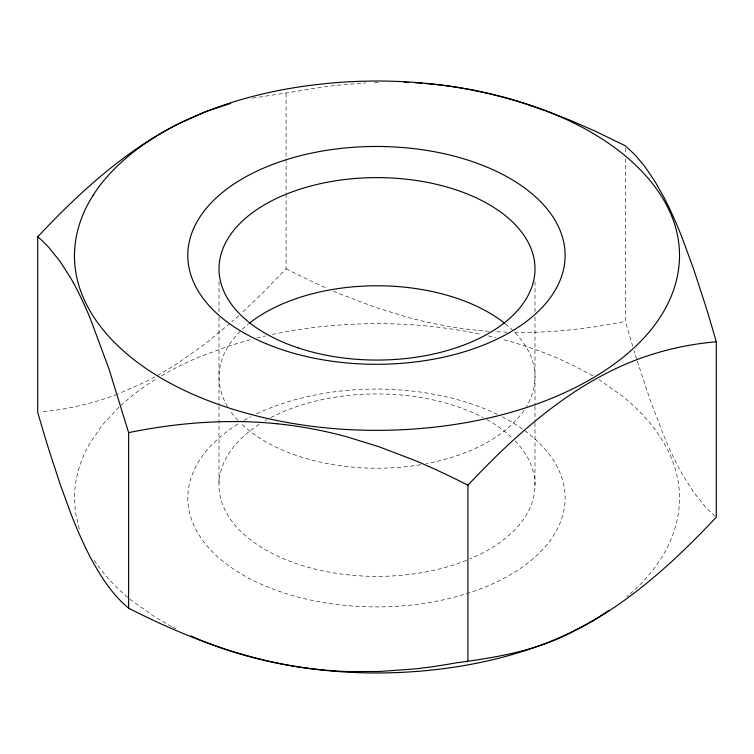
<?xml version="1.0" encoding="UTF-8"?>
<svg xmlns="http://www.w3.org/2000/svg" width="754" height="754" viewBox="0 0 754 754"><rect width="100%" height="100%" fill="white"/><g stroke="black" fill="none" stroke-linecap="round" stroke-linejoin="round"><path stroke-width="0.57" stroke-dasharray="3.77 2.83" d="M286.086 193.967L286.086 268.801L262.665 292.929L242.157 312.552M119 407.037L102.205 425.162L89.283 444.313A306.991 177.237 0 0 0 74.476 498.319L75.353 512.023L79.519 530.137M120.602 405.595L132.233 395.652A306.991 177.237 0 0 1 157.595 378.103M238.707 315.7L231.789 321.873M630.184 593.898C643.812 581.994 655.81 568.092 664.717 552.296A306.991 177.237 0 0 0 679.524 498.29C679.637 479.374 674.048 460.722 664.726 444.342A306.991 177.237 0 0 0 621.73 395.633L599.194 379.714M230.017 323.391L205.361 343.645L179.235 362.231A368.037 212.487 -60 0 1 144.551 382.259L118.425 393.833M626.876 596.744L628.582 595.34M117.332 394.238C92.865 403.654 67.068 409.365 41.008 411.891M250.309 339.649L229.15 345.879L199.197 356.991A306.991 177.237 0 0 0 161.262 375.907M256.841 338.009L265.615 335.916M272.26 334.427L283.485 332.194A306.991 177.237 0 0 1 377.028 323.645C408.348 323.626 439.676 326.397 470.458 332.184A306.991 177.237 0 0 1 481.674 334.446M252.449 98.161L298.264 91.083A591.023 466.132 24.9 0 1 339.63 85.023L365.671 82.912M625.386 158.689L625.386 321.374C588.978 328.735 551.834 332.938 514.662 332.401M374.663 82.497L378.046 82.393M507.216 332.222L495.519 331.713M489.129 331.289L476.349 330.167M286.086 268.801L298.264 274.899A591.023 466.132 24.9 0 0 327.113 288.358M172.572 627.092L177.51 629.618M171.592 626.593L154.806 616.895L132.261 600.985A306.991 177.237 0 0 1 93.194 558.742M592.804 375.869L573.521 365.473L554.84 357.01A306.991 177.237 0 0 0 501.467 339.14M715.216 516.273L713.039 514.369A612.012 129.33 81.2 0 1 705.31 506.707L693.774 492.381L682.813 475.133A365.794 77.304 81.2 0 1 680.353 470.713M637.319 361.251L649.948 399.375L663.605 435.199A359.62 75.994 81.2 0 0 680.353 470.732M636.659 359.158L634.057 350.695M632.757 346.425L625.386 321.374M625.386 148.161L625.386 154.014M535.001 281.77L535.001 312.335M535.001 317.038L535.001 405.218M535.001 406.397L535.001 421.674M535.001 422.853L535.001 485.161M286.086 93.411L286.086 192.798M218.999 281.77L218.999 312.335M218.999 317.038L218.999 405.218M218.999 406.397L218.999 485.161M333.362 291.082A591.023 466.132 24.9 0 0 339.63 293.758L374.663 307.123L406.463 316.991A361.345 284.993 24.9 0 0 476.358 330.195M505.5 323.928A158.001 91.225 0 0 1 526.452 406.594M524.021 410.412A158.001 91.225 0 0 1 426.085 463.71M420.534 464.69A158.001 91.225 0 0 1 241.11 423.541M238.019 420.393A158.001 91.225 0 0 1 229.979 410.412M227.548 406.594A158.001 91.225 0 0 1 248.5 323.928M515.152 440.901A158.001 91.225 0 0 1 469.799 558.987M466.528 560.326A158.001 91.225 0 0 1 258.311 545.378A158.001 91.225 0 0 1 259.414 424.238M265.276 420.657A158.001 91.225 0 0 1 267.123 419.61M270.893 417.575A158.001 91.225 0 0 1 483.107 417.575M486.877 419.61A158.001 91.225 0 0 1 512.89 438.63M502.277 416.83A188.66 108.915 0 0 1 515.972 571.315A188.66 108.915 0 0 1 248.292 577.913A188.66 108.915 0 0 1 239.122 423.324M243.985 420.449A188.66 108.915 0 0 1 250.648 416.83M256.624 413.871A188.66 108.915 0 0 1 497.338 414.37M488.338 335.926A306.991 177.237 0 0 1 496.019 337.764"/><path stroke-width="1.13" d="M277.651 663.086C225.569 652.342 175.842 632.314 128.614 608.186C112.129 594.463 100.348 576.075 90.395 557.3A359.62 75.994 81.2 0 1 73.647 520.656A365.794 77.304 81.2 0 1 71.187 514.435L60.226 484.483L48.69 449.101A612.012 129.33 81.2 0 1 40.961 423.446L37.7 412.202L37.7 236.813C70.141 202.298 104.844 169.471 144.551 143.383A368.037 212.487 -60 0 1 179.235 123.354L205.361 111.78L230.677 103.364M467.914 660.589L467.914 485.199C500.354 450.685 535.067 417.857 574.765 391.769A368.037 212.487 -60 0 1 609.449 371.741C642.681 354.908 679.203 344.908 716.3 341.798L716.3 517.187C683.859 551.702 649.156 584.529 609.449 610.617A368.037 212.487 -60 0 1 574.765 630.646C538.007 650.627 496.584 657.497 455.736 662.917A591.023 466.132 24.9 0 1 414.37 668.977L379.337 671.503L347.537 671.531A361.345 284.993 24.9 0 1 277.642 663.115M128.614 608.186L128.614 432.626C177.529 422.692 227.906 418.63 277.651 423.833M404.172 82.393L406.463 82.469A361.345 284.993 24.9 0 1 408.753 82.544M476.349 90.914L489.129 93.741M490.194 94.005L495.519 95.306M496.584 95.579L507.216 98.406M508.281 98.699L514.662 100.536M515.717 100.857L519.977 102.139M521.033 102.459L546.254 110.951L571.042 120.602L595.453 131.271L625.386 145.814L635.028 154.862L644.915 166.634L655.056 181.591L663.605 196.7A359.62 75.994 81.2 0 1 680.353 233.344A365.794 77.304 81.2 0 1 682.813 239.565L693.774 269.517L705.31 304.899A612.012 129.33 81.2 0 1 713.039 330.554L716.3 341.798M190.724 635.933L199.16 639.599A306.991 177.237 0 0 0 283.542 664.425C314.324 670.221 345.652 672.983 376.972 672.973A306.991 177.237 0 0 0 470.505 664.415C499.346 659.024 527.734 650.985 554.803 639.618A306.991 177.237 0 0 0 608.94 610.41M467.914 485.199L455.736 479.101A591.023 466.132 24.9 0 0 414.37 460.242L379.337 446.877L347.537 437.009A361.345 284.993 24.9 0 0 277.642 423.805M37.7 236.813L40.961 239.631A612.012 129.33 81.2 0 1 48.69 247.293L60.226 261.619L71.187 278.867A365.794 77.304 81.2 0 1 73.647 283.287M128.614 432.626L109.085 369.262L90.395 318.801A359.62 75.994 81.2 0 0 73.647 283.268M415.633 82.883A361.345 284.993 24.9 0 1 422.542 83.345M425.935 83.609A361.345 284.993 24.9 0 1 476.358 90.885M249.357 323.24A158.001 91.225 0 0 1 504.643 323.24M93.157 195.22L89.283 201.704A306.991 177.237 0 0 0 74.476 255.71C74.363 274.626 79.952 293.278 89.274 309.658A306.991 177.237 0 0 0 132.27 358.367C152.496 374.474 175.362 387.009 199.16 396.99A306.991 177.237 0 0 0 283.542 421.806C314.324 427.612 345.652 430.374 376.972 430.355A306.991 177.237 0 0 0 470.505 421.806C499.346 416.415 527.734 408.376 554.803 397.009A306.991 177.237 0 0 0 621.758 358.348C638.798 344.851 654.029 328.716 664.717 309.687A306.991 177.237 0 0 0 679.524 255.681C679.637 236.765 674.048 218.113 664.726 201.733A306.991 177.237 0 0 0 621.73 153.024C601.504 136.917 578.638 124.382 554.84 114.401A306.991 177.237 0 0 0 470.458 89.575C439.676 83.779 408.348 81.017 377.028 81.027A306.991 177.237 0 0 0 283.495 89.585C254.654 94.976 226.266 103.015 199.197 114.382A306.991 177.237 0 0 0 132.242 153.043C117.172 164.994 103.534 178.962 93.157 195.22M298 347.839A158.001 91.225 0 0 0 535.001 268.839A158.001 91.225 0 0 0 298 189.838A158.001 91.225 0 0 0 298 347.839M265.766 343.579A188.66 108.915 0 0 0 564.105 266.633A188.66 108.915 0 0 0 299.508 155.937A188.66 108.915 0 0 0 265.766 343.579"/></g></svg>
